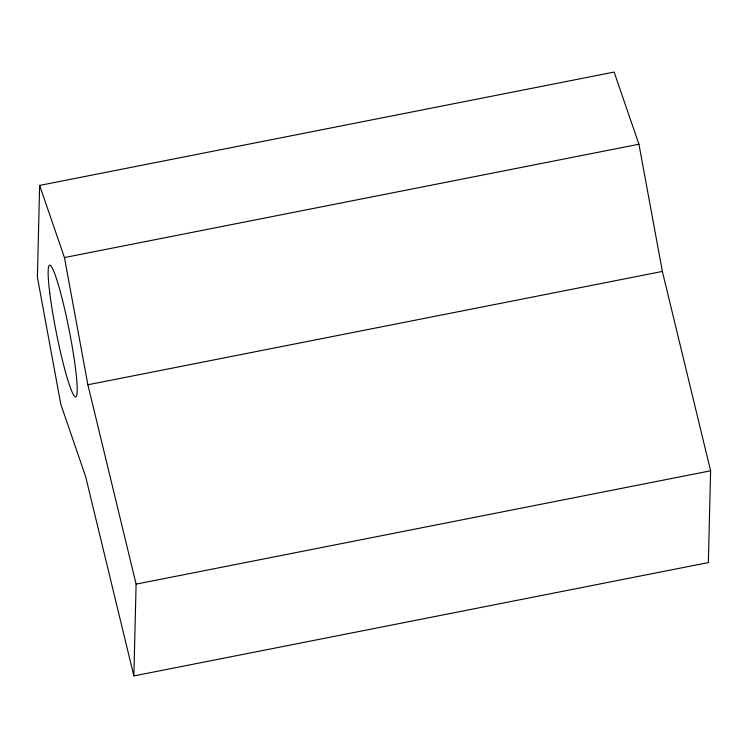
<?xml version="1.0" encoding="UTF-8"?>
<svg xmlns="http://www.w3.org/2000/svg" width="748" height="748" viewBox="0 0 748 748"><rect width="100%" height="100%" fill="white"/><g stroke="black" fill="none" stroke-linecap="round" stroke-linejoin="round"><path stroke-width="1.12" d="M39.644 185.42L37.4 277.199L60.84 404.416L85.627 476.56L133.864 675.921L708.356 562.58L710.6 470.801L662.373 271.44L638.932 144.224L614.136 72.079L39.644 185.42L64.44 257.564L87.881 384.781L136.108 584.132L133.864 675.921M64.44 257.564L638.932 144.224M87.881 384.781L662.373 271.44M136.108 584.132L710.6 470.801M49.77 292.964A67.096 6.536 78.8 0 0 74.828 396.552A67.096 6.536 78.8 0 0 63.318 303.454A67.096 6.536 78.8 0 0 49.77 292.964"/></g></svg>
